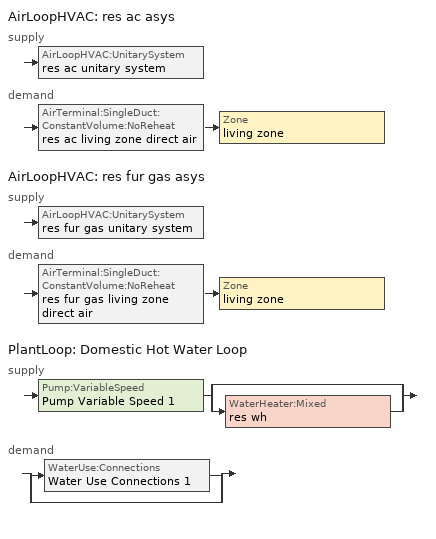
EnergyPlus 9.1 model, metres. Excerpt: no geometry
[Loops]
AirLoopHVAC 'res ac asys'
 supply: AirLoopHVAC:UnitarySystem 'res ac unitary system'
 demand: AirTerminal:SingleDuct:ConstantVolume:NoReheat 'res ac living zone direct air' > Zone 'living zone'
AirLoopHVAC 'res fur gas asys'
 supply: AirLoopHVAC:UnitarySystem 'res fur gas unitary system'
 demand: AirTerminal:SingleDuct:ConstantVolume:NoReheat 'res fur gas living zone direct air' > Zone 'living zone'
PlantLoop 'Domestic Hot Water Loop'
 supply: Pump:VariableSpeed 'Pump Variable Speed 1' > split
  | bypass
  | WaterHeater:Mixed 'res wh'
 demand: split
  | WaterUse:Connections 'Water Use Connections 1'
  | bypass
[ZoneControl:Thermostat]
living zone Thermostat: Zone or ZoneList=living zone; Control Type Schedule=living zone Thermostat Schedule; Control Object Type 1=ThermostatSetpoint:DualSetpoint; Control Name 1=living zone temperature setpoint
[ThermostatSetpoint:DualSetpoint]
living zone temperature setpoint: Heating Setpoint Temperature Schedule=res heating setpoint; Cooling Setpoint Temperature Schedule=res cooling setpoint
[AirTerminal:SingleDuct:ConstantVolume:NoReheat] Availability Schedule=Always On Discrete; Maximum Air Flow Rate {m3/s}=0.123473
res fur gas living zone direct air; res ac living zone direct air
[Zone equipment]
living zone: res fur gas living zone direct air, res ac living zone direct air
[AirLoopHVAC] Design Supply Air Flow Rate {m3/s}=0.123473
res ac asys; res fur gas asys
[Sizing:System] Type of Load to Size On=Sensible; Design Outdoor Air Flow Rate {m3/s}=Autosize; Central Heating Maximum System Air Flow Ratio=0.3; Preheat Design Temperature {C}=7; Preheat Design Humidity Ratio {kgWater/kgDryAir}=0.008; Precool Design Temperature {C}=12.8; Precool Design Humidity Ratio {kgWater/kgDryAir}=0.008; Central Cooling Design Supply Air Temperature {C}=12.8; Central Heating Design Supply Air Temperature {C}=16.7; Type of Zone Sum to Use=NonCoincident; 100% Outdoor Air in Cooling=Yes; 100% Outdoor Air in Heating=Yes; Central Cooling Design Supply Air Humidity Ratio {kgWater/kgDryAir}=0.0085; Central Heating Design Supply Air Humidity Ratio {kgWater/kgDryAir}=0.008; Cooling Supply Air Flow Rate Method=DesignDay; Cooling Supply Air Flow Rate {m3/s}=0; Cooling Supply Air Flow Rate Per Floor Area {m3/s-m2}=0.00996765; Cooling Fraction of Autosized Cooling Supply Air Flow Rate=1; Cooling Supply Air Flow Rate Per Unit Cooling Capacity {m3/s-W}=3.94755e-05; Heating Supply Air Flow Rate Method=DesignDay; Heating Supply Air Flow Rate {m3/s}=0; Heating Supply Air Flow Rate Per Floor Area {m3/s-m2}=0.00996765; Heating Fraction of Autosized Heating Supply Air Flow Rate=1; Heating Fraction of Autosized Cooling Supply Air Flow Rate=1; Heating Supply Air Flow Rate Per Unit Heating Capacity {m3/s-W}=3.15882e-05; System Outdoor Air Method=ZoneSum; Zone Maximum Outdoor Air Fraction=1; Cooling Design Capacity Method=CoolingDesignCapacity; Cooling Design Capacity {W}=Autosize; Cooling Design Capacity Per Floor Area {W/m2}=234.7; Fraction of Autosized Cooling Design Capacity=1; Heating Design Capacity Method=HeatingDesignCapacity; Heating Design Capacity {W}=Autosize; Heating Design Capacity Per Floor Area {W/m2}=157; Fraction of Autosized Heating Design Capacity=1; Central Cooling Capacity Control Method=OnOff
res ac asys; res fur gas asys
[AirLoopHVAC:UnitarySystem] Control Type=Load; Controlling Zone or Thermostat Location=living zone; Dehumidification Control Type=None; Availability Schedule=Always On Discrete; Fan Placement=BlowThrough; Supply Air Fan Operating Mode Schedule=Always Off Discrete; DX Heating Coil Sizing Ratio=1; Use DOAS DX Cooling Coil=No; Minimum Supply Air Temperature {C}=2; Latent Load Control=SensibleOnlyLoadControl; Cooling Supply Air Flow Rate Method=SupplyAirFlowRate; Heating Supply Air Flow Rate Method=SupplyAirFlowRate; No Load Supply Air Flow Rate {m3/s}=0; Maximum Supply Air Temperature {C}=48.8889; Maximum Outdoor Dry-Bulb Temperature for Supplemental Heater Operation {C}=21; Maximum Cycling Rate {cycles/hr}=2.5; Heat Pump Time Constant {s}=60; Fraction of On-Cycle Power Use=0.01; Heat Pump Fan Delay Time {s}=60; Ancillary On-Cycle Electric Power {W}=0; Ancillary Off-Cycle Electric Power {W}=0
Name | Supply Fan | Cooling Coil | Cooling Supply Air Flow Rate {m3/s} | Heating Supply Air Flow Rate {m3/s} | Heating Coil
res ac unitary system | res ac clg supply fan | res ac cooling coil | 0.123473 | 0
res fur gas unitary system | res fur gas htg supply fan |  | 0 | 0.0960933 | res fur gas heating coil
[Fan:OnOff] Availability Schedule=Always On Discrete; Fan Total Efficiency=0.75; Pressure Rise {Pa}=794.58; Maximum Flow Rate {m3/s}=0.123478; Motor Efficiency=1; Motor In Airstream Fraction=1
Name | Fan Power Ratio Function of Speed Ratio Curve | Fan Efficiency Ratio Function of Speed Ratio Curve
res ac clg supply fan | Fan On Off Power Curve 1 | Fan On Off Efficiency Curve 1
res fur gas htg supply fan | Fan On Off Power Curve | Fan On Off Efficiency Curve
[Coil:Cooling:DX:SingleSpeed]
res ac cooling coil: Availability Schedule=Always On Discrete; Gross Rated Total Cooling Capacity {W}=1843.88; Gross Rated Sensible Heat Ratio=0.740403; Gross Rated Cooling COP {W/W}=3.95054; Rated Air Flow Rate {m3/s}=0.0955369; Rated Evaporator Fan Power Per Volume Flow Rate {W/(m3/s)}=773.391; Total Cooling Capacity Function of Temperature Curve=Cool-Cap-fT1; Total Cooling Capacity Function of Flow Fraction Curve=Cool-Cap-fFF1; Energy Input Ratio Function of Temperature Curve=Cool-EIR-fT1; Energy Input Ratio Function of Flow Fraction Curve=Cool-EIR-fFF1; Part Load Fraction Correlation Curve=Cool-PLF-fPLR1; Nominal Time for Condensate Removal to Begin {s}=1000; Ratio of Initial Moisture Evaporation Rate and Steady State Latent Capacity=1.5; Maximum Cycling Rate {cycles/hr}=3; Latent Capacity Time Constant {s}=45; Condenser Type=AirCooled; Evaporative Condenser Effectiveness=0; Evaporative Condenser Air Flow Rate {m3/s}=Autosize; Evaporative Condenser Pump Rated Power Consumption {W}=Autosize; Crankcase Heater Capacity {W}=0; Maximum Outdoor Dry-Bulb Temperature for Crankcase Heater Operation {C}=12.7778; Basin Heater Capacity {W/K}=0; Basin Heater Setpoint Temperature {C}=10
[Coil:Heating:Fuel]
res fur gas heating coil: Availability Schedule=Always On Discrete; Fuel Type=NaturalGas; Burner Efficiency=0.78; Nominal Capacity {W}=2702.59; Parasitic Electric Load {W}=76; Parasitic Fuel Load {W}=0
[PlantLoop]
Domestic Hot Water Loop: Fluid Type=Water; Plant Equipment Operation Scheme=Domestic Hot Water Loop Operation Schemes; Maximum Loop Temperature {C}=100; Minimum Loop Temperature {C}=0; Maximum Loop Flow Rate {m3/s}=0.01; Minimum Loop Flow Rate {m3/s}=0; Plant Loop Volume {m3}=0.003; Load Distribution Scheme=Optimal; Plant Loop Demand Calculation Scheme=SingleSetpoint
[Sizing:Plant]
Domestic Hot Water Loop: Loop Type=Heating; Design Loop Exit Temperature {C}=52.6667; Loop Design Temperature Difference {deltaC}=5.55556; Sizing Option=NonCoincident; Zone Timesteps in Averaging Window=1; Coincident Sizing Factor Mode=None
[Pump:VariableSpeed]
Pump Variable Speed 1: Design Maximum Flow Rate {m3/s}=0.01; Design Pump Head {Pa}=1; Design Power Consumption {W}=0; Motor Efficiency=1; Fraction of Motor Inefficiencies to Fluid Stream=0; Coefficient 1 of the Part Load Performance Curve=0; Coefficient 2 of the Part Load Performance Curve=1; Coefficient 3 of the Part Load Performance Curve=0; Coefficient 4 of the Part Load Performance Curve=0; Design Minimum Flow Rate {m3/s}=0; Pump Control Type=Intermittent; Skin Loss Radiative Fraction=0.5; Design Power Sizing Method=PowerPerFlowPerPressure; Design Electric Power per Unit Flow Rate {W/(m3/s)}=348701.1; Design Shaft Power per Unit Flow Rate per Unit Head=1.28205; Design Minimum Flow Rate Fraction=0
[WaterHeater:Mixed]
res wh: Tank Volume {m3}=0.143846; Setpoint Temperature Schedule=WH Setpoint Temp; Deadband Temperature Difference {deltaC}=2; Maximum Temperature Limit {C}=99; Heater Control Type=Cycle; Heater Maximum Capacity {W}=11722.8; Heater Minimum Capacity {W}=0; Heater Ignition Minimum Flow Rate {m3/s}=0; Heater Ignition Delay {s}=0; Heater Fuel Type=FuelOil#1; Heater Thermal Efficiency=0.773298; Off Cycle Parasitic Fuel Consumption Rate {W}=0; Off Cycle Parasitic Fuel Type=Electricity; Off Cycle Parasitic Heat Fraction to Tank=0; On Cycle Parasitic Fuel Consumption Rate {W}=0; On Cycle Parasitic Fuel Type=Electricity; On Cycle Parasitic Heat Fraction to Tank=0; Ambient Temperature Indicator=Zone; Ambient Temperature Zone=living zone; Off Cycle Loss Coefficient to Ambient Temperature {W/K}=4.15693; Off Cycle Loss Fraction to Zone=0.64; On Cycle Loss Coefficient to Ambient Temperature {W/K}=4.15693; On Cycle Loss Fraction to Zone=1; Use Side Effectiveness=1; Source Side Effectiveness=1; Use Side Design Flow Rate {m3/s}=Autosize; Source Side Design Flow Rate {m3/s}=Autosize; Indirect Water Heating Recovery Time {hr}=1.5; Source Side Flow Control Mode=IndirectHeatPrimarySetpoint
[SetpointManager:Scheduled]
Setpoint Manager Scheduled 1: Control Variable=Temperature; Schedule=dhw temp
[WaterUse:Connections]
Water Use Connections 1: Water Use Equipment Name 1=res shower; Water Use Equipment Name 2=res sink; Water Use Equipment Name 3=res bath; Water Use Equipment Name 4=res shower dist=0.0; Water Use Equipment Name 5=res sink dist=0.0; Water Use Equipment Name 6=res bath dist=0.0
[WaterUse:Equipment] Zone=living zone
Name | Peak Flow Rate {m3/s} | Flow Rate Fraction Schedule | Target Temperature Schedule
res shower | 0.000274695 | res shower schedule | res shower temperature schedule
res sink | 0.000212399 | res sink schedule | res sink temperature schedule
res bath | 0.000429619 | res bath schedule | res bath temperature schedule
res shower dist=0.0 | 0 | res shower schedule | res shower temperature schedule
res sink dist=0.0 | 0 | res sink schedule | res sink temperature schedule
res bath dist=0.0 | 0 | res bath schedule | res bath temperature schedule
[PlantEquipmentOperationSchemes]
Domestic Hot Water Loop Operation Schemes: Control Scheme Object Type 1=PlantEquipmentOperation:HeatingLoad; Control Scheme Name 1=Domestic Hot Water Loop Heating Operation Scheme; Control Scheme Schedule Name 1=Always On Discrete
[PlantEquipmentOperation:HeatingLoad]
Domestic Hot Water Loop Heating Operation Scheme: Load Range Lower Limit 1 {W}=0; Load Range Upper Limit 1 {W}=1000000000; Range Equipment List Name 1=Domestic Hot Water Loop Heating Equipment List
[PlantEquipmentList]
Domestic Hot Water Loop Heating Equipment List: WaterHeater:Mixed, res wh
[EnergyManagementSystem:Sensor]
Name | Output:Variable or Output:Meter Index Key | Output:Variable or Output:Meter
res_af_1_tin_s | living zone | Zone Mean Air Temperature
res_af_1_tt_s | living zone | Zone Outdoor Air Drybulb Temperature
res_ds_res_ac_asys_fan_rtf_s | res ac clg supply fan | Fan Runtime Fraction
res_ds_res_ac_asys_win_s; res_ds_res_fur_gas_asys_win_s | living zone | Zone Mean Air Humidity Ratio
res_ds_res_fur_gas_asys_fan_rtf_s | res fur gas htg supply fan | Fan Runtime Fraction
res_shower_tout | res wh | Water Heater Use Side Outlet Temperature
res_shower_vol | res shower | Water Use Equipment Hot Water Volume
[EnergyManagementSystem:Program]
res_ds_res_ac_asys_program: Set res_ds_res_ac_asys_AhMfr = res_ds_res_ac_asys_ah_mfr_s; Set res_ds_res_ac_asys_FanRtf = res_ds_res_ac_asys_fan_rtf_s; Set res_ds_res_ac_asys_AhVfr = res_ds_res_ac_asys_ah_vfr_s; Set res_ds_res_ac_asys_AhTt = res_ds_res_ac_asys_ah_tt_s; Set res_ds_res_ac_asys_AhWt = res_ds_res_ac_asys_ah_wt_s; Set res_ds_res_ac_asys_RaT = res_ds_res_ac_asys_ra_t_s; Set res_ds_res_ac_asys_RaW = res_ds_res_ac_asys_ra_w_s; Set res_ds_res_ac_asys_AhT = res_ds_res_ac_asys_ah_t_s; Set res_ds_res_ac_asys_AhW = res_ds_res_ac_asys_ah_w_s; Run res_ds_res_ac_asys_lk_subrout; Set res_ds_res_ac_asys_SupSLkToLvEq_act = res_ds_res_ac_asys_SupSLkToLv; Set res_ds_res_ac_asys_SupLatLkToLvEq_act = res_ds_res_ac_asys_SupLatLkToLv; Set res_ds_res_ac_asys_SupDCnToLvEq_act = res_ds_res_ac_asys_SupDCnToLv; Set res_ds_res_ac_asys_SupDCnToAhEq_act = res_ds_res_ac_asys_SupDCnToAh; Set res_ds_res_ac_asys_SupSLkToAhEq_act = res_ds_res_ac_asys_SupSLkToAh; Set res_ds_res_ac_asys_SupLatLkToAhEq_act = res_ds_res_ac_asys_SupLatLkToAh; Set res_ds_res_ac_asys_RetSLkEq_act = res_ds_res_ac_asys_RetSLk; Set res_ds_res_ac_asys_RetLatLkEq_act = res_ds_res_ac_asys_RetLatLk; Set res_ds_res_ac_asys_RetDCnToPlEq_act = res_ds_res_ac_asys_RetDCnToPl; Set res_ds_res_ac_asys_RetDCnToAhEquip_act = res_ds_res_ac_asys_RetDCnToAh; Set res_ds_res_ac_asys_AhToLivMix_act = res_ds_res_ac_asys_AhToLiv; Set res_ds_res_ac_asys_LivToAhMix_act = res_ds_res_ac_asys_LivToAh
res_ds_res_fur_gas_asys_program: Set res_ds_res_fur_gas_asys_AhMfr = res_ds_res_fur_gas_asys_ah_mfr_s; Set res_ds_res_fur_gas_asys_FanRtf = res_ds_res_fur_gas_asys_fan_rtf_s; Set res_ds_res_fur_gas_asys_AhVfr = res_ds_res_fur_gas_asys_ah_vfr_s; Set res_ds_res_fur_gas_asys_AhTt = res_ds_res_fur_gas_asys_ah_tt_s; Set res_ds_res_fur_gas_asys_AhWt = res_ds_res_fur_gas_asys_ah_wt_s; Set res_ds_res_fur_gas_asys_RaT = res_ds_res_fur_gas_asys_ra_t_s; Set res_ds_res_fur_gas_asys_RaW = res_ds_res_fur_gas_asys_ra_w_s; Set res_ds_res_fur_gas_asys_AhT = res_ds_res_fur_gas_asys_ah_t_s; Set res_ds_res_fur_gas_asys_AhW = res_ds_res_fur_gas_asys_ah_w_s; Run res_ds_res_fur_gas_asys_lk_subrout; Set res_ds_res_fur_gas_asys_SupSLkToLvEq_act = res_ds_res_fur_gas_asys_SupSLkToLv; Set res_ds_res_fur_gas_asys_SupLatLkToLvEq_act = res_ds_res_fur_gas_asys_SupLatLkToLv; Set res_ds_res_fur_gas_asys_SupDCnToLvEq_act = res_ds_res_fur_gas_asys_SupDCnToLv; Set res_ds_res_fur_gas_asys_SupDCnToAhEq_act = res_ds_res_fur_gas_asys_SupDCnToAh; Set res_ds_res_fur_gas_asys_SupSLkToAhEq_act = res_ds_res_fur_gas_asys_SupSLkToAh; Set res_ds_res_fur_gas_asys_SupLatLkToAhEq_act = res_ds_res_fur_gas_asys_SupLatLkToAh; Set res_ds_res_fur_gas_asys_RetSLkEq_act = res_ds_res_fur_gas_asys_RetSLk; Set res_ds_res_fur_gas_asys_RetLatLkEq_act = res_ds_res_fur_gas_asys_RetLatLk; Set res_ds_res_fur_gas_asys_RetDCnToPlEq_act = res_ds_res_fur_gas_asys_RetDCnToPl; Set res_ds_res_fur_gas_asys_RetDCnToAhEquip_act = res_ds_res_fur_gas_asys_RetDCnToAh; Set res_ds_res_fur_gas_asys_AhToLivMix_act = res_ds_res_fur_gas_asys_AhToLiv; Set res_ds_res_fur_gas_asys_LivToAhMix_act = res_ds_res_fur_gas_asys_LivToAh
res_infil_1_program: Set p_m = 0.14; Set p_s = 0.22; Set s_m = 270; Set s_s = 370; Set z_m = 9.99744; Set z_s = 4.8768; Set f_t = (((s_m/z_m)^p_m)*((z_s/s_s)^p_s)); Set Tdiff = res_af_1_tin_s-res_af_1_tt_s; Set dT = @Abs Tdiff; Set c = 0.0035; Set Cs = 0.0749; Set Cw = 0.1406; Set n = 0.67; Set sft = (f_t*0.5); Set temp1 = ((c*Cw)*((sft*res_af_vw_s)^(2*n)))^2; Set Qn = (((c*Cs*(dT^n))^2)+temp1)^0.5; Set Tdiff = res_af_1_tin_s-res_af_1_tt_s; Set dT = @Abs Tdiff; Set QWHV = res_infil_1_wh_sch_s*0.0146; Set Qrange = res_infil_1_range_sch_s*0.0472; Set Qdryer = 0.0; Set Qbath = res_infil_1_bath_sch_s*0.0472; Set QhpwhOut = 0; Set QhpwhIn = 0; Set QductsOut = 0; Set QductsIn = 0; Set QductsOut = QductsOut+res_ds_res_ac_asys_lk_ret_fan_equiv; Set QductsIn = QductsIn+res_ds_res_ac_asys_lk_sup_fan_equiv; Set QductsOut = QductsOut+res_ds_res_fur_gas_asys_lk_ret_fan_equiv; Set QductsIn = QductsIn+res_ds_res_fur_gas_asys_lk_sup_fan_equiv; Set Qout = QWHV+Qrange+Qbath+Qdryer+QhpwhOut+QductsOut; Set Qin = QhpwhIn+QductsIn; Set Qu = (@Abs (Qout-Qin)); Set Qb = (@Min Qout Qin); Set faneff_wh = 0.9438948864000002; Set res_infil_1_house_fan_act = (QWHV*300)/faneff_wh*1; Set faneff_sp = 0.4719474432000001; Set res_infil_1_range_fan_act = (Qrange*300)/faneff_sp; Set res_infil_1_bath_fan_act = (Qbath*300)/faneff_sp; Set Q_acctd_for_elsewhere = QhpwhOut+QhpwhIn+QductsOut+QductsIn; Set res_infil_1_flow_act = (((Qu^2)+(Qn^2))^0.5)-Q_acctd_for_elsewhere; Set res_infil_1_flow_act = (@Max res_infil_1_flow_act 0)
res_nv_1_program: Set Tdiff = res_af_1_tin_s-res_af_1_tt_s; Set dT = (@Abs Tdiff); Set pt = (@RhFnTdbWPb res_af_1_tt_s res_nv_wt_s res_nv_pb_s); Set NVA = 3018.4293253412557; Set Cs = 0.00017926040778923255; Set Cw = 8.70903777141566e-05; Set MNV = 0.12585265152000003; Set MHR = 0.0115; Set MRH = 0.7; Set temp1 = (res_nv_1_nva_s*NVA); Set SGNV = temp1*((((Cs*dT)+(Cw*(res_af_vw_s^2)))^0.5)/1000); If (res_nv_wt_s<MHR) && (pt<MRH) && (res_af_1_tin_s>res_nv_1_sp_s); Set temp2 = (res_af_1_tin_s-res_nv_1_sp_s); Set NVadj1 = temp2/(res_af_1_tin_s-res_af_1_tt_s); Set NVadj2 = (@Min NVadj1 1); Set NVadj3 = (@Max NVadj2 0); Set NVadj = SGNV*NVadj3; Set res_nv_1_flow_act = (@Min NVadj MNV); Else; Set res_nv_1_flow_act = 0; EndIf
res_shower_sag: If res_shower_vol > 0; Set ShowerTime=SystemTimeStep; Else; Set ShowerTime=0; EndIf; If (res_shower_vol > 0) && (res_shower_mixsp > res_shower_tout); Set ShowerSag=SystemTimeStep; Set ShowerE=res_shower_vol*4141170*(res_shower_mixsp-res_shower_tout); Else; Set ShowerSag=0; Set ShowerE=0; EndIf
[EnergyManagementSystem:Subroutine]
res_ds_res_ac_asys_lk_subrout: Set f_sup = 0.13696303696303697; Set f_ret = 0.10009990009990012; Set f_OA = 0.036863136863136844; Set oafrate = f_OA * res_ds_res_ac_asys_AhVfr; Set suplkfrate = f_sup * res_ds_res_ac_asys_AhVfr; Set retlkfrate = f_ret * res_ds_res_ac_asys_AhVfr; Set res_ds_res_ac_asys_AhToLiv = (@Abs (suplkfrate-retlkfrate-oafrate)); Set res_ds_res_ac_asys_LivToAh = 0; Set res_ds_res_ac_asys_lk_sup_fan_equiv = 0; Set res_ds_res_ac_asys_lk_ret_fan_equiv = oafrate; If res_ds_res_ac_asys_AhMfr>0; Set h_SA=(@HFnTdbW res_ds_res_ac_asys_AhTt res_ds_res_ac_asys_AhWt); Set h_AHZ=(@HFnTdbW res_ds_res_ac_asys_AhT res_ds_res_ac_asys_AhW); Set h_RA=(@HFnTdbW res_ds_res_ac_asys_RaT res_ds_res_ac_asys_RaW); Set h_fg=(@HfgAirFnWTdb res_ds_res_ac_asys_AhWt res_ds_res_ac_asys_AhTt); Set SALkQtot=f_sup*res_ds_res_ac_asys_AhMfr*(h_RA-h_SA); Set temp1=h_fg*(res_ds_res_ac_asys_RaW-res_ds_res_ac_asys_AhWt); Set res_ds_res_ac_asys_SupLatLkToLv = f_sup*res_ds_res_ac_asys_AhMfr*temp1; Set res_ds_res_ac_asys_SupSLkToLv = SALkQtot-res_ds_res_ac_asys_SupLatLkToLv; Set eTm=(res_ds_res_ac_asys_FanRtf/(res_ds_res_ac_asys_AhMfr*1006.0))*4.034; Set eTm=0-eTm; Set temp4=res_ds_res_ac_asys_AhT; Set tsup=temp4+((res_ds_res_ac_asys_AhTt-res_ds_res_ac_asys_AhT)*(@Exp eTm)); Set temp5=tsup-res_ds_res_ac_asys_AhTt; Set res_ds_res_ac_asys_SupDCnToLv = res_ds_res_ac_asys_AhMfr*1006.0*temp5; Set res_ds_res_ac_asys_SupDCnToAh = 0-res_ds_res_ac_asys_SupDCnToLv; Set eTm=(res_ds_res_ac_asys_FanRtf/(res_ds_res_ac_asys_AhMfr*1006.0))*3.724; Set eTm=0-eTm; Set temp6=res_ds_res_ac_asys_AhT; Set tret=temp6+((res_ds_res_ac_asys_RaT-res_ds_res_ac_asys_AhT)*(@Exp eTm)); Set temp7=tret-res_ds_res_ac_asys_RaT; Set res_ds_res_ac_asys_RetDCnToPl=res_ds_res_ac_asys_AhMfr*1006.0*temp7; Set res_ds_res_ac_asys_RetDCnToAh=0-res_ds_res_ac_asys_RetDCnToPl; Set res_ds_res_ac_asys_RetLatLk=0; Set temp2=(res_ds_res_ac_asys_AhT-res_ds_res_ac_asys_RaT); Set res_ds_res_ac_asys_RetSLk=f_ret*res_ds_res_ac_asys_AhMfr*1006.0*temp2; Set QtLkToAHZn=f_sup*res_ds_res_ac_asys_AhMfr*(h_SA-h_AHZ); Set temp3=(res_ds_res_ac_asys_AhWt-res_ds_res_ac_asys_AhW); Set res_ds_res_ac_asys_SupLatLkToAh=f_sup*res_ds_res_ac_asys_AhMfr*h_fg; Set res_ds_res_ac_asys_SupLatLkToAh=res_ds_res_ac_asys_SupLatLkToAh*temp3; Set res_ds_res_ac_asys_SupSLkToAh=QtLkToAHZn-res_ds_res_ac_asys_SupLatLkToAh; Else; Set res_ds_res_ac_asys_SupLatLkToLv=0; Set res_ds_res_ac_asys_SupSLkToLv=0; Set res_ds_res_ac_asys_SupDCnToLv=0; Set res_ds_res_ac_asys_SupDCnToAh=0; Set res_ds_res_ac_asys_RetDCnToPl=0; Set res_ds_res_ac_asys_RetDCnToAh=0; Set res_ds_res_ac_asys_RetLatLk=0; Set res_ds_res_ac_asys_RetSLk=0; Set res_ds_res_ac_asys_SupLatLkToAh=0; Set res_ds_res_ac_asys_SupSLkToAh=0; EndIf
res_ds_res_fur_gas_asys_lk_subrout: Set f_sup = 0.13696303696303697; Set f_ret = 0.10009990009990012; Set f_OA = 0.036863136863136844; Set oafrate = f_OA * res_ds_res_fur_gas_asys_AhVfr; Set suplkfrate = f_sup * res_ds_res_fur_gas_asys_AhVfr; Set retlkfrate = f_ret * res_ds_res_fur_gas_asys_AhVfr; Set res_ds_res_fur_gas_asys_AhToLiv = (@Abs (suplkfrate-retlkfrate-oafrate)); Set res_ds_res_fur_gas_asys_LivToAh = 0; Set res_ds_res_fur_gas_asys_lk_sup_fan_equiv = 0; Set res_ds_res_fur_gas_asys_lk_ret_fan_equiv = oafrate; If res_ds_res_fur_gas_asys_AhMfr>0; Set h_SA=(@HFnTdbW res_ds_res_fur_gas_asys_AhTt res_ds_res_fur_gas_asys_AhWt); Set h_AHZ=(@HFnTdbW res_ds_res_fur_gas_asys_AhT res_ds_res_fur_gas_asys_AhW); Set h_RA=(@HFnTdbW res_ds_res_fur_gas_asys_RaT res_ds_res_fur_gas_asys_RaW); Set h_fg=(@HfgAirFnWTdb res_ds_res_fur_gas_asys_AhWt res_ds_res_fur_gas_asys_AhTt); Set SALkQtot=f_sup*res_ds_res_fur_gas_asys_AhMfr*(h_RA-h_SA); Set temp1=h_fg*(res_ds_res_fur_gas_asys_RaW-res_ds_res_fur_gas_asys_AhWt); Set res_ds_res_fur_gas_asys_SupLatLkToLv = f_sup*res_ds_res_fur_gas_asys_AhMfr*temp1; Set res_ds_res_fur_gas_asys_SupSLkToLv = SALkQtot-res_ds_res_fur_gas_asys_SupLatLkToLv; Set eTm=(res_ds_res_fur_gas_asys_FanRtf/(res_ds_res_fur_gas_asys_AhMfr*1006.0))*4.034; Set eTm=0-eTm; Set temp4=res_ds_res_fur_gas_asys_AhT; Set tsup=temp4+((res_ds_res_fur_gas_asys_AhTt-res_ds_res_fur_gas_asys_AhT)*(@Exp eTm)); Set temp5=tsup-res_ds_res_fur_gas_asys_AhTt; Set res_ds_res_fur_gas_asys_SupDCnToLv = res_ds_res_fur_gas_asys_AhMfr*1006.0*temp5; Set res_ds_res_fur_gas_asys_SupDCnToAh = 0-res_ds_res_fur_gas_asys_SupDCnToLv; Set eTm=(res_ds_res_fur_gas_asys_FanRtf/(res_ds_res_fur_gas_asys_AhMfr*1006.0))*3.724; Set eTm=0-eTm; Set temp6=res_ds_res_fur_gas_asys_AhT; Set tret=temp6+((res_ds_res_fur_gas_asys_RaT-res_ds_res_fur_gas_asys_AhT)*(@Exp eTm)); Set temp7=tret-res_ds_res_fur_gas_asys_RaT; Set res_ds_res_fur_gas_asys_RetDCnToPl=res_ds_res_fur_gas_asys_AhMfr*1006.0*temp7; Set res_ds_res_fur_gas_asys_RetDCnToAh=0-res_ds_res_fur_gas_asys_RetDCnToPl; Set res_ds_res_fur_gas_asys_RetLatLk=0; Set temp2=(res_ds_res_fur_gas_asys_AhT-res_ds_res_fur_gas_asys_RaT); Set res_ds_res_fur_gas_asys_RetSLk=f_ret*res_ds_res_fur_gas_asys_AhMfr*1006.0*temp2; Set QtLkToAHZn=f_sup*res_ds_res_fur_gas_asys_AhMfr*(h_SA-h_AHZ); Set temp3=(res_ds_res_fur_gas_asys_AhWt-res_ds_res_fur_gas_asys_AhW); Set res_ds_res_fur_gas_asys_SupLatLkToAh=f_sup*res_ds_res_fur_gas_asys_AhMfr*h_fg; Set res_ds_res_fur_gas_asys_SupLatLkToAh=res_ds_res_fur_gas_asys_SupLatLkToAh*temp3; Set res_ds_res_fur_gas_asys_SupSLkToAh=QtLkToAHZn-res_ds_res_fur_gas_asys_SupLatLkToAh; Else; Set res_ds_res_fur_gas_asys_SupLatLkToLv=0; Set res_ds_res_fur_gas_asys_SupSLkToLv=0; Set res_ds_res_fur_gas_asys_SupDCnToLv=0; Set res_ds_res_fur_gas_asys_SupDCnToAh=0; Set res_ds_res_fur_gas_asys_RetDCnToPl=0; Set res_ds_res_fur_gas_asys_RetDCnToAh=0; Set res_ds_res_fur_gas_asys_RetLatLk=0; Set res_ds_res_fur_gas_asys_RetSLk=0; Set res_ds_res_fur_gas_asys_SupLatLkToAh=0; Set res_ds_res_fur_gas_asys_SupSLkToAh=0; EndIf
[EnergyManagementSystem:ProgramCallingManager]
res af_1 program calling manager: BeginTimestepBeforePredictor; res_infil_1_program; res_nv_1_program
res ds res ac asys program calling manager: EndOfSystemTimestepAfterHVACReporting; res_ds_res_ac_asys_program
res ds res fur gas asys program calling manager: EndOfSystemTimestepAfterHVACReporting; res_ds_res_fur_gas_asys_program
res shower sag: EndOfSystemTimestepAfterHVACReporting; res_shower_sag
[EnergyManagementSystem:OutputVariable] Type of Data in Variable=Summed; Update Frequency=SystemTimestep; EMS Program or Subroutine=res_shower_sag
Name | EMS Variable | Units
Shower Draw Time|unit 1 | ShowerTime | hr
Unmet Shower Energy|unit 1 | ShowerE | J
Unmet Shower Time|unit 1 | ShowerSag | hr
[Schedule:Constant]
Name | Hourly Value
Always Off Discrete | 0
Always On Discrete | 1
dhw temp; WH Setpoint Temp | 52.6667
res bath temperature schedule; res shower temperature schedule; res sink temperature schedule | 43.3333
[Schedule:Compact]
living zone Thermostat Schedule: Through: 12/31, For: AllDays, Until: 24:00, 4
[Schedule:Day:Interval]
res heating setpoint allday1; res heating setpoint allday2; res heating setpoint allday3; res heating setpoint allday4; res heating setpoint allday5; res heating setpoint allday6; res heating setpoint allday7; res heating setpoint allday8; res heating setpoint allday9; res heating setpoint allday10; res heating setpoint allday11; res heating setpoint allday12: No, 24:00, 21.6667
Schedule Day 12; Schedule Day 13; res bath schedule allday1; res bath schedule allday2; res bath schedule allday3; res bath schedule allday4; res bath schedule allday6; res bath schedule allday7; res shower schedule allday5; Schedule Day 6; Schedule Day 7; Schedule Day 8: No, 24:00, 0
res heating setpoint summer design; res cooling setpoint summer design: No, 24:00, 23.8889
res heating setpoint winter design; res cooling setpoint winter design: No, 24:00, 21.1111
res cooling setpoint allday1; res cooling setpoint allday2; res cooling setpoint allday3; res cooling setpoint allday4; res cooling setpoint allday5; res cooling setpoint allday6; res cooling setpoint allday7; res cooling setpoint allday8; res cooling setpoint allday9; res cooling setpoint allday10; res cooling setpoint allday11; res cooling setpoint allday12: No, 24:00, 24.4444
res bath schedule allday5: No, 10:30, 0, 10:50, 0.361288, 24:00, 0
res shower schedule allday1: No, 17:50, 0, 18:00, 0.0792065, 18:10, 0.316826, 24:00, 0
res shower schedule allday2: No, 23:00, 0, 23:10, 0.248714, 24:00, 0
res shower schedule allday3: No, 09:40, 0, 10:00, 0.319912, 10:10, 0, 10:20, 0.464365, 24:00, 0
res shower schedule allday4: No, 08:10, 0, 08:20, 0.172128, 08:30, 0.258193, 24:00, 0
res shower schedule allday6: No, 05:10, 0, 05:20, 0.35256, 05:30, 0.493583, 21:20, 0, 21:30, 0.220132, 21:40, 0.366887, 24:00, 0
res shower schedule allday7: No, 03:50, 0, 04:00, 0.157899, 04:30, 0, 04:40, 0.489101, 04:50, 0.0978202, 09:40, 0, 09:50, 0.154225, 24:00, 0
res sink schedule allday1: No, 06:40, 0, 06:50, 0.0086028, 07:30, 0, 07:40, 0.0212629, 11:50, 0, 12:00, 0.01205, 12:10, 0.0746492, 12:40, 0, 12:50, 0.0014948, 14:00, 0, 14:10, 0.0018914, 14:30, 0, 14:40, 0.0430445, 15:30, 0, 15:40, 0.0015863, 15:50, 0.0124771, 16:00, 0.0140024, 18:10, 0, 18:20, 0.0001525, 18:40, 0, 18:50, 0.108054, 19:00, 0.0105552, 19:10, 0.0058572, 19:30, 0, 19:40, 0.002593, 21:00, 0, 21:10, 0.0084808, 21:20, 0.0346858, 22:10, 0, 22:20, 0.0104026, 22:50, 0, 23:00, 0.0011897, 24:00, 0
res sink schedule allday2: No, 07:30, 0, 07:40, 0.0137584, 07:50, 0, 08:00, 0.0368517, 09:50, 0, 10:00, 0.111562, 10:10, 0.0028066, 10:20, 0, 10:30, 0.0716901, 12:30, 0, 12:40, 0.028432, 15:20, 0, 15:30, 0.0456376, 17:20, 0, 17:30, 0.0330994, 19:10, 0, 19:20, 0.0031117, 19:30, 0.0042709, 24:00, 0
res sink schedule allday3: No, 00:30, 0, 00:40, 0.0021049, 03:30, 0, 03:40, 0.0138499, 03:50, 0.0053386, 11:10, 0, 11:20, 0.0322758, 11:30, 0.0024405, 13:20, 0, 13:30, 0.0039048, 14:20, 0, 14:30, 0.0010677, 16:30, 0, 16:40, 0.0026236, 17:00, 0, 17:10, 0.0176327, 18:30, 0, 18:40, 0.0690055, 22:20, 0, 22:30, 0.0258389, 22:40, 0.0006406, 23:10, 0, 23:20, 0.0341672, 24:00, 0
res sink schedule allday4: No, 01:50, 0, 02:00, 0.03554, 04:50, 0, 05:00, 0.0367907, 07:00, 0, 07:10, 0.0053996, 07:20, 0.0198597, 07:30, 0.0270592, 08:20, 0, 08:30, 0.0179683, 08:40, 0.0655889, 08:50, 0.0573215, 09:00, 0, 09:10, 0.138987, 10:30, 0, 10:40, 0.0021354, 11:10, 0, 11:20, 0.144966, 11:30, 0.143319, 11:40, 0.0082062, 11:50, 0.0019829, 12:00, 0.0206833, 14:10, 0, 14:20, 0.0084808, 14:30, 0.00241, 14:40, 0, 14:50, 0.0370653, 15:50, 0, 16:00, 0.0349298, 17:10, 0, 17:20, 0.0017389, 17:50, 0, 18:00, 0.035662, 18:10, 0.0040268, 19:00, 0, 19:10, 0.151373, 22:20, 0, 22:30, 0.0772118, 24:00, 0
res sink schedule allday5: No, 00:10, 0.0152837, 06:10, 0, 06:20, 0.202196, 06:30, 0.354088, 07:40, 0, 07:50, 0.0074436, 12:00, 0, 12:10, 0.0003356, 12:20, 0.0276693, 12:40, 0, 12:50, 0.0931361, 13:10, 0, 13:20, 0.0402379, 14:10, 0, 14:20, 0.0084198, 17:00, 0, 17:10, 0.050488, 17:30, 0, 17:40, 0.0607687, 18:00, 0, 18:10, 0.0286455, 19:30, 0, 19:40, 0.0096095, 20:00, 0, 20:10, 0.0325808, 22:40, 0, 22:50, 0.033435, 24:00, 0
res sink schedule allday6: No, 01:40, 0, 01:50, 0.156315, 06:10, 0, 06:20, 0.0126602, 08:00, 0, 08:10, 0.0030506, 08:20, 0.0008847, 08:40, 0, 08:50, 0.0012508, 09:50, 0, 10:00, 0.132947, 12:00, 0, 12:10, 0.0358756, 13:40, 0, 13:50, 0.0626601, 14:00, 0.0663819, 15:00, 0, 15:10, 0.0149481, 15:50, 0, 16:00, 0.0352655, 16:50, 0, 17:00, 0.0036608, 17:20, 0, 17:30, 0.033496, 17:40, 0, 17:50, 0.0455765, 18:00, 0.0424649, 18:10, 0.0245882, 18:20, 0.0461866, 18:30, 0.190055, 18:40, 0.0491153, 19:10, 0, 19:20, 0.0698597, 19:30, 0, 19:40, 0.0044844, 19:50, 0.0025016, 22:00, 0, 22:10, 0.0629652, 23:00, 0, 23:10, 0.0049115, 24:00, 0
res sink schedule allday7: No, 05:20, 0, 05:30, 0.0002135, 05:40, 0.0007931, 06:00, 0, 06:10, 0.0058267, 06:40, 0, 06:50, 0.266565, 07:00, 0.0653753, 07:10, 0, 07:20, 0.0323673, 09:00, 0, 09:10, 0.0221477, 09:50, 0, 10:00, 0.0261134, 11:40, 0, 11:50, 0.00964, 12:20, 0, 12:30, 0.0394753, 16:00, 0, 16:10, 0.158145, 16:20, 0.0459426, 16:30, 0.0755339, 16:40, 0.0537828, 17:10, 0, 17:20, 0.140635, 17:30, 0.0449664, 17:40, 0.0014338, 18:40, 0, 18:50, 0.0034777, 19:00, 0.0079621, 21:00, 0, 21:10, 0.059701, 21:20, 0.0100061, 22:40, 0, 22:50, 0.0027456, 23:30, 0, 23:40, 9.15e-05, 23:50, 0.047895, 24:00, 0
[Schedule:Week:Daily]
res heating setpoint Week Rule - Jan1-Jan6: Schedule Day 12, res heating setpoint allday1, res heating setpoint allday1, res heating setpoint allday1, res heating setpoint allday1, res heating setpoint allday1, res heating setpoint allday1, Schedule Day 12, res heating setpoint summer design, res heating setpoint winter design, Schedule Day 12, Schedule Day 12
res heating setpoint Week Rule - Jan7-Jan27: res heating setpoint allday1, res heating setpoint allday1, res heating setpoint allday1, res heating setpoint allday1, res heating setpoint allday1, res heating setpoint allday1, res heating setpoint allday1, Schedule Day 12, res heating setpoint summer design, res heating setpoint winter design, Schedule Day 12, Schedule Day 12
res heating setpoint Week Rule - Jan28-Feb3: res heating setpoint allday1, res heating setpoint allday1, res heating setpoint allday1, res heating setpoint allday1, res heating setpoint allday2, res heating setpoint allday2, res heating setpoint allday2, Schedule Day 12, res heating setpoint summer design, res heating setpoint winter design, Schedule Day 12, Schedule Day 12
res heating setpoint Week Rule - Feb4-Feb24: res heating setpoint allday2, res heating setpoint allday2, res heating setpoint allday2, res heating setpoint allday2, res heating setpoint allday2, res heating setpoint allday2, res heating setpoint allday2, Schedule Day 12, res heating setpoint summer design, res heating setpoint winter design, Schedule Day 12, Schedule Day 12
res heating setpoint Week Rule - Feb25-Mar3: res heating setpoint allday2, res heating setpoint allday2, res heating setpoint allday2, res heating setpoint allday2, res heating setpoint allday3, res heating setpoint allday3, res heating setpoint allday3, Schedule Day 12, res heating setpoint summer design, res heating setpoint winter design, Schedule Day 12, Schedule Day 12
res heating setpoint Week Rule - Mar4-Mar31: res heating setpoint allday3, res heating setpoint allday3, res heating setpoint allday3, res heating setpoint allday3, res heating setpoint allday3, res heating setpoint allday3, res heating setpoint allday3, Schedule Day 12, res heating setpoint summer design, res heating setpoint winter design, Schedule Day 12, Schedule Day 12
res heating setpoint Week Rule - Apr1-Apr28: res heating setpoint allday4, res heating setpoint allday4, res heating setpoint allday4, res heating setpoint allday4, res heating setpoint allday4, res heating setpoint allday4, res heating setpoint allday4, Schedule Day 12, res heating setpoint summer design, res heating setpoint winter design, Schedule Day 12, Schedule Day 12
res heating setpoint Week Rule - Apr29-May5: res heating setpoint allday4, res heating setpoint allday4, res heating setpoint allday5, res heating setpoint allday5, res heating setpoint allday5, res heating setpoint allday5, res heating setpoint allday5, Schedule Day 12, res heating setpoint summer design, res heating setpoint winter design, Schedule Day 12, Schedule Day 12
res heating setpoint Week Rule - May6-May26: res heating setpoint allday5, res heating setpoint allday5, res heating setpoint allday5, res heating setpoint allday5, res heating setpoint allday5, res heating setpoint allday5, res heating setpoint allday5, Schedule Day 12, res heating setpoint summer design, res heating setpoint winter design, Schedule Day 12, Schedule Day 12
res heating setpoint Week Rule - May27-Jun2: res heating setpoint allday5, res heating setpoint allday5, res heating setpoint allday5, res heating setpoint allday5, res heating setpoint allday5, res heating setpoint allday6, res heating setpoint allday6, Schedule Day 12, res heating setpoint summer design, res heating setpoint winter design, Schedule Day 12, Schedule Day 12
res heating setpoint Week Rule - Jun3-Jun30: res heating setpoint allday6, res heating setpoint allday6, res heating setpoint allday6, res heating setpoint allday6, res heating setpoint allday6, res heating setpoint allday6, res heating setpoint allday6, Schedule Day 12, res heating setpoint summer design, res heating setpoint winter design, Schedule Day 12, Schedule Day 12
res heating setpoint Week Rule - Jul1-Jul28: res heating setpoint allday7, res heating setpoint allday7, res heating setpoint allday7, res heating setpoint allday7, res heating setpoint allday7, res heating setpoint allday7, res heating setpoint allday7, Schedule Day 12, res heating setpoint summer design, res heating setpoint winter design, Schedule Day 12, Schedule Day 12
res heating setpoint Week Rule - Jul29-Aug4: res heating setpoint allday7, res heating setpoint allday7, res heating setpoint allday7, res heating setpoint allday8, res heating setpoint allday8, res heating setpoint allday8, res heating setpoint allday8, Schedule Day 12, res heating setpoint summer design, res heating setpoint winter design, Schedule Day 12, Schedule Day 12
res heating setpoint Week Rule - Aug5-Aug25: res heating setpoint allday8, res heating setpoint allday8, res heating setpoint allday8, res heating setpoint allday8, res heating setpoint allday8, res heating setpoint allday8, res heating setpoint allday8, Schedule Day 12, res heating setpoint summer design, res heating setpoint winter design, Schedule Day 12, Schedule Day 12
res heating setpoint Week Rule - Aug26-Sep1: res heating setpoint allday8, res heating setpoint allday8, res heating setpoint allday8, res heating setpoint allday8, res heating setpoint allday8, res heating setpoint allday8, res heating setpoint allday9, Schedule Day 12, res heating setpoint summer design, res heating setpoint winter design, Schedule Day 12, Schedule Day 12
res heating setpoint Week Rule - Sep2-Sep29: res heating setpoint allday9, res heating setpoint allday9, res heating setpoint allday9, res heating setpoint allday9, res heating setpoint allday9, res heating setpoint allday9, res heating setpoint allday9, Schedule Day 12, res heating setpoint summer design, res heating setpoint winter design, Schedule Day 12, Schedule Day 12
res heating setpoint Week Rule - Sep30-Oct6: res heating setpoint allday9, res heating setpoint allday10, res heating setpoint allday10, res heating setpoint allday10, res heating setpoint allday10, res heating setpoint allday10, res heating setpoint allday10, Schedule Day 12, res heating setpoint summer design, res heating setpoint winter design, Schedule Day 12, Schedule Day 12
res heating setpoint Week Rule - Oct7-Oct27: res heating setpoint allday10, res heating setpoint allday10, res heating setpoint allday10, res heating setpoint allday10, res heating setpoint allday10, res heating setpoint allday10, res heating setpoint allday10, Schedule Day 12, res heating setpoint summer design, res heating setpoint winter design, Schedule Day 12, Schedule Day 12
res heating setpoint Week Rule - Oct28-Nov3: res heating setpoint allday10, res heating setpoint allday10, res heating setpoint allday10, res heating setpoint allday10, res heating setpoint allday11, res heating setpoint allday11, res heating setpoint allday11, Schedule Day 12, res heating setpoint summer design, res heating setpoint winter design, Schedule Day 12, Schedule Day 12
res heating setpoint Week Rule - Nov4-Nov24: res heating setpoint allday11, res heating setpoint allday11, res heating setpoint allday11, res heating setpoint allday11, res heating setpoint allday11, res heating setpoint allday11, res heating setpoint allday11, Schedule Day 12, res heating setpoint summer design, res heating setpoint winter design, Schedule Day 12, Schedule Day 12
res heating setpoint Week Rule - Nov25-Dec1: res heating setpoint allday11, res heating setpoint allday11, res heating setpoint allday11, res heating setpoint allday11, res heating setpoint allday11, res heating setpoint allday11, res heating setpoint allday12, Schedule Day 12, res heating setpoint summer design, res heating setpoint winter design, Schedule Day 12, Schedule Day 12
res heating setpoint Week Rule - Dec2-Dec31: res heating setpoint allday12, res heating setpoint allday12, res heating setpoint allday12, res heating setpoint allday12, res heating setpoint allday12, res heating setpoint allday12, res heating setpoint allday12, Schedule Day 12, res heating setpoint summer design, res heating setpoint winter design, Schedule Day 12, Schedule Day 12
res cooling setpoint Week Rule - Jan1-Jan6: Schedule Day 13, res cooling setpoint allday1, res cooling setpoint allday1, res cooling setpoint allday1, res cooling setpoint allday1, res cooling setpoint allday1, res cooling setpoint allday1, Schedule Day 13, res cooling setpoint summer design, res cooling setpoint winter design, Schedule Day 13, Schedule Day 13
res cooling setpoint Week Rule - Jan7-Jan27: res cooling setpoint allday1, res cooling setpoint allday1, res cooling setpoint allday1, res cooling setpoint allday1, res cooling setpoint allday1, res cooling setpoint allday1, res cooling setpoint allday1, Schedule Day 13, res cooling setpoint summer design, res cooling setpoint winter design, Schedule Day 13, Schedule Day 13
res cooling setpoint Week Rule - Jan28-Feb3: res cooling setpoint allday1, res cooling setpoint allday1, res cooling setpoint allday1, res cooling setpoint allday1, res cooling setpoint allday2, res cooling setpoint allday2, res cooling setpoint allday2, Schedule Day 13, res cooling setpoint summer design, res cooling setpoint winter design, Schedule Day 13, Schedule Day 13
res cooling setpoint Week Rule - Feb4-Feb24: res cooling setpoint allday2, res cooling setpoint allday2, res cooling setpoint allday2, res cooling setpoint allday2, res cooling setpoint allday2, res cooling setpoint allday2, res cooling setpoint allday2, Schedule Day 13, res cooling setpoint summer design, res cooling setpoint winter design, Schedule Day 13, Schedule Day 13
res cooling setpoint Week Rule - Feb25-Mar3: res cooling setpoint allday2, res cooling setpoint allday2, res cooling setpoint allday2, res cooling setpoint allday2, res cooling setpoint allday3, res cooling setpoint allday3, res cooling setpoint allday3, Schedule Day 13, res cooling setpoint summer design, res cooling setpoint winter design, Schedule Day 13, Schedule Day 13
res cooling setpoint Week Rule - Mar4-Mar31: res cooling setpoint allday3, res cooling setpoint allday3, res cooling setpoint allday3, res cooling setpoint allday3, res cooling setpoint allday3, res cooling setpoint allday3, res cooling setpoint allday3, Schedule Day 13, res cooling setpoint summer design, res cooling setpoint winter design, Schedule Day 13, Schedule Day 13
res cooling setpoint Week Rule - Apr1-Apr28: res cooling setpoint allday4, res cooling setpoint allday4, res cooling setpoint allday4, res cooling setpoint allday4, res cooling setpoint allday4, res cooling setpoint allday4, res cooling setpoint allday4, Schedule Day 13, res cooling setpoint summer design, res cooling setpoint winter design, Schedule Day 13, Schedule Day 13
res cooling setpoint Week Rule - Apr29-May5: res cooling setpoint allday4, res cooling setpoint allday4, res cooling setpoint allday5, res cooling setpoint allday5, res cooling setpoint allday5, res cooling setpoint allday5, res cooling setpoint allday5, Schedule Day 13, res cooling setpoint summer design, res cooling setpoint winter design, Schedule Day 13, Schedule Day 13
res cooling setpoint Week Rule - May6-May26: res cooling setpoint allday5, res cooling setpoint allday5, res cooling setpoint allday5, res cooling setpoint allday5, res cooling setpoint allday5, res cooling setpoint allday5, res cooling setpoint allday5, Schedule Day 13, res cooling setpoint summer design, res cooling setpoint winter design, Schedule Day 13, Schedule Day 13
res cooling setpoint Week Rule - May27-Jun2: res cooling setpoint allday5, res cooling setpoint allday5, res cooling setpoint allday5, res cooling setpoint allday5, res cooling setpoint allday5, res cooling setpoint allday6, res cooling setpoint allday6, Schedule Day 13, res cooling setpoint summer design, res cooling setpoint winter design, Schedule Day 13, Schedule Day 13
res cooling setpoint Week Rule - Jun3-Jun30: res cooling setpoint allday6, res cooling setpoint allday6, res cooling setpoint allday6, res cooling setpoint allday6, res cooling setpoint allday6, res cooling setpoint allday6, res cooling setpoint allday6, Schedule Day 13, res cooling setpoint summer design, res cooling setpoint winter design, Schedule Day 13, Schedule Day 13
res cooling setpoint Week Rule - Jul1-Jul28: res cooling setpoint allday7, res cooling setpoint allday7, res cooling setpoint allday7, res cooling setpoint allday7, res cooling setpoint allday7, res cooling setpoint allday7, res cooling setpoint allday7, Schedule Day 13, res cooling setpoint summer design, res cooling setpoint winter design, Schedule Day 13, Schedule Day 13
res cooling setpoint Week Rule - Jul29-Aug4: res cooling setpoint allday7, res cooling setpoint allday7, res cooling setpoint allday7, res cooling setpoint allday8, res cooling setpoint allday8, res cooling setpoint allday8, res cooling setpoint allday8, Schedule Day 13, res cooling setpoint summer design, res cooling setpoint winter design, Schedule Day 13, Schedule Day 13
res cooling setpoint Week Rule - Aug5-Aug25: res cooling setpoint allday8, res cooling setpoint allday8, res cooling setpoint allday8, res cooling setpoint allday8, res cooling setpoint allday8, res cooling setpoint allday8, res cooling setpoint allday8, Schedule Day 13, res cooling setpoint summer design, res cooling setpoint winter design, Schedule Day 13, Schedule Day 13
res cooling setpoint Week Rule - Aug26-Sep1: res cooling setpoint allday8, res cooling setpoint allday8, res cooling setpoint allday8, res cooling setpoint allday8, res cooling setpoint allday8, res cooling setpoint allday8, res cooling setpoint allday9, Schedule Day 13, res cooling setpoint summer design, res cooling setpoint winter design, Schedule Day 13, Schedule Day 13
res cooling setpoint Week Rule - Sep2-Sep29: res cooling setpoint allday9, res cooling setpoint allday9, res cooling setpoint allday9, res cooling setpoint allday9, res cooling setpoint allday9, res cooling setpoint allday9, res cooling setpoint allday9, Schedule Day 13, res cooling setpoint summer design, res cooling setpoint winter design, Schedule Day 13, Schedule Day 13
res cooling setpoint Week Rule - Sep30-Oct6: res cooling setpoint allday9, res cooling setpoint allday10, res cooling setpoint allday10, res cooling setpoint allday10, res cooling setpoint allday10, res cooling setpoint allday10, res cooling setpoint allday10, Schedule Day 13, res cooling setpoint summer design, res cooling setpoint winter design, Schedule Day 13, Schedule Day 13
res cooling setpoint Week Rule - Oct7-Oct27: res cooling setpoint allday10, res cooling setpoint allday10, res cooling setpoint allday10, res cooling setpoint allday10, res cooling setpoint allday10, res cooling setpoint allday10, res cooling setpoint allday10, Schedule Day 13, res cooling setpoint summer design, res cooling setpoint winter design, Schedule Day 13, Schedule Day 13
res cooling setpoint Week Rule - Oct28-Nov3: res cooling setpoint allday10, res cooling setpoint allday10, res cooling setpoint allday10, res cooling setpoint allday10, res cooling setpoint allday11, res cooling setpoint allday11, res cooling setpoint allday11, Schedule Day 13, res cooling setpoint summer design, res cooling setpoint winter design, Schedule Day 13, Schedule Day 13
res cooling setpoint Week Rule - Nov4-Nov24: res cooling setpoint allday11, res cooling setpoint allday11, res cooling setpoint allday11, res cooling setpoint allday11, res cooling setpoint allday11, res cooling setpoint allday11, res cooling setpoint allday11, Schedule Day 13, res cooling setpoint summer design, res cooling setpoint winter design, Schedule Day 13, Schedule Day 13
res cooling setpoint Week Rule - Nov25-Dec1: res cooling setpoint allday11, res cooling setpoint allday11, res cooling setpoint allday11, res cooling setpoint allday11, res cooling setpoint allday11, res cooling setpoint allday11, res cooling setpoint allday12, Schedule Day 13, res cooling setpoint summer design, res cooling setpoint winter design, Schedule Day 13, Schedule Day 13
res cooling setpoint Week Rule - Dec2-Dec31: res cooling setpoint allday12, res cooling setpoint allday12, res cooling setpoint allday12, res cooling setpoint allday12, res cooling setpoint allday12, res cooling setpoint allday12, res cooling setpoint allday12, Schedule Day 13, res cooling setpoint summer design, res cooling setpoint winter design, Schedule Day 13, Schedule Day 13
res bath schedule Week Rule - Jan1-Jan6: Schedule Day 8, res bath schedule allday1, res bath schedule allday2, res bath schedule allday3, res bath schedule allday4, res bath schedule allday5, res bath schedule allday6, Schedule Day 8, Schedule Day 8, Schedule Day 8, Schedule Day 8, Schedule Day 8
res bath schedule Week Rule - Jan7-Dec31: res bath schedule allday7, res bath schedule allday1, res bath schedule allday2, res bath schedule allday3, res bath schedule allday4, res bath schedule allday5, res bath schedule allday6, Schedule Day 8, Schedule Day 8, Schedule Day 8, Schedule Day 8, Schedule Day 8
res shower schedule Week Rule - Jan1-Jan6: Schedule Day 6, res shower schedule allday1, res shower schedule allday2, res shower schedule allday3, res shower schedule allday4, res shower schedule allday5, res shower schedule allday6, Schedule Day 6, Schedule Day 6, Schedule Day 6, Schedule Day 6, Schedule Day 6
res shower schedule Week Rule - Jan7-Dec31: res shower schedule allday7, res shower schedule allday1, res shower schedule allday2, res shower schedule allday3, res shower schedule allday4, res shower schedule allday5, res shower schedule allday6, Schedule Day 6, Schedule Day 6, Schedule Day 6, Schedule Day 6, Schedule Day 6
res sink schedule Week Rule - Jan1-Jan6: Schedule Day 7, res sink schedule allday1, res sink schedule allday2, res sink schedule allday3, res sink schedule allday4, res sink schedule allday5, res sink schedule allday6, Schedule Day 7, Schedule Day 7, Schedule Day 7, Schedule Day 7, Schedule Day 7
res sink schedule Week Rule - Jan7-Dec31: res sink schedule allday7, res sink schedule allday1, res sink schedule allday2, res sink schedule allday3, res sink schedule allday4, res sink schedule allday5, res sink schedule allday6, Schedule Day 7, Schedule Day 7, Schedule Day 7, Schedule Day 7, Schedule Day 7
[Schedule:Year]
res heating setpoint: res heating setpoint Week Rule - Jan1-Jan6, 1, 1, 1, 6, res heating setpoint Week Rule - Jan7-Jan27, 1, 7, 1, 27, res heating setpoint Week Rule - Jan28-Feb3, 1, 28, 2, 3, res heating setpoint Week Rule - Feb4-Feb24, 2, 4, 2, 24, res heating setpoint Week Rule - Feb25-Mar3, 2, 25, 3, 3, res heating setpoint Week Rule - Mar4-Mar31, 3, 4, 3, 31, res heating setpoint Week Rule - Apr1-Apr28, 4, 1, 4, 28, res heating setpoint Week Rule - Apr29-May5, 4, 29, 5, 5, res heating setpoint Week Rule - May6-May26, 5, 6, 5, 26, res heating setpoint Week Rule - May27-Jun2, 5, 27, 6, 2, res heating setpoint Week Rule - Jun3-Jun30, 6, 3, 6, 30, res heating setpoint Week Rule - Jul1-Jul28, 7, 1, 7, 28, res heating setpoint Week Rule - Jul29-Aug4, 7, 29, 8, 4, res heating setpoint Week Rule - Aug5-Aug25, 8, 5, 8, 25, res heating setpoint Week Rule - Aug26-Sep1, 8, 26, 9, 1, res heating setpoint Week Rule - Sep2-Sep29, 9, 2, 9, 29, res heating setpoint Week Rule - Sep30-Oct6, 9, 30, 10, 6, res heating setpoint Week Rule - Oct7-Oct27, 10, 7, 10, 27, res heating setpoint Week Rule - Oct28-Nov3, 10, 28, 11, 3, res heating setpoint Week Rule - Nov4-Nov24, 11, 4, 11, 24, res heating setpoint Week Rule - Nov25-Dec1, 11, 25, 12, 1, res heating setpoint Week Rule - Dec2-Dec31, 12, 2, 12, 31
res cooling setpoint: res cooling setpoint Week Rule - Jan1-Jan6, 1, 1, 1, 6, res cooling setpoint Week Rule - Jan7-Jan27, 1, 7, 1, 27, res cooling setpoint Week Rule - Jan28-Feb3, 1, 28, 2, 3, res cooling setpoint Week Rule - Feb4-Feb24, 2, 4, 2, 24, res cooling setpoint Week Rule - Feb25-Mar3, 2, 25, 3, 3, res cooling setpoint Week Rule - Mar4-Mar31, 3, 4, 3, 31, res cooling setpoint Week Rule - Apr1-Apr28, 4, 1, 4, 28, res cooling setpoint Week Rule - Apr29-May5, 4, 29, 5, 5, res cooling setpoint Week Rule - May6-May26, 5, 6, 5, 26, res cooling setpoint Week Rule - May27-Jun2, 5, 27, 6, 2, res cooling setpoint Week Rule - Jun3-Jun30, 6, 3, 6, 30, res cooling setpoint Week Rule - Jul1-Jul28, 7, 1, 7, 28, res cooling setpoint Week Rule - Jul29-Aug4, 7, 29, 8, 4, res cooling setpoint Week Rule - Aug5-Aug25, 8, 5, 8, 25, res cooling setpoint Week Rule - Aug26-Sep1, 8, 26, 9, 1, res cooling setpoint Week Rule - Sep2-Sep29, 9, 2, 9, 29, res cooling setpoint Week Rule - Sep30-Oct6, 9, 30, 10, 6, res cooling setpoint Week Rule - Oct7-Oct27, 10, 7, 10, 27, res cooling setpoint Week Rule - Oct28-Nov3, 10, 28, 11, 3, res cooling setpoint Week Rule - Nov4-Nov24, 11, 4, 11, 24, res cooling setpoint Week Rule - Nov25-Dec1, 11, 25, 12, 1, res cooling setpoint Week Rule - Dec2-Dec31, 12, 2, 12, 31
res bath schedule: res bath schedule Week Rule - Jan1-Jan6, 1, 1, 1, 6, res bath schedule Week Rule - Jan7-Dec31, 1, 7, 12, 31
res shower schedule: res shower schedule Week Rule - Jan1-Jan6, 1, 1, 1, 6, res shower schedule Week Rule - Jan7-Dec31, 1, 7, 12, 31
res sink schedule: res sink schedule Week Rule - Jan1-Jan6, 1, 1, 1, 6, res sink schedule Week Rule - Jan7-Dec31, 1, 7, 12, 31
[Curve:Exponent] Coefficient1 Constant=1; Coefficient2 Constant=0; Coefficient3 Constant=0; Minimum Value of x {BasedOnField A2}=0; Maximum Value of x {BasedOnField A2}=1
Fan On Off Power Curve 1; Fan On Off Power Curve
[Curve:Cubic] Coefficient1 Constant=1; Coefficient2 x=0; Coefficient3 x**2=0; Coefficient4 x**3=0; Minimum Value of x {BasedOnField A2}=0; Maximum Value of x {BasedOnField A2}=1
Fan On Off Efficiency Curve 1; Fan On Off Efficiency Curve
[Curve:Biquadratic] Minimum Value of x {BasedOnField A2}=13.88; Maximum Value of x {BasedOnField A2}=23.88; Minimum Value of y {BasedOnField A3}=18.33; Maximum Value of y {BasedOnField A3}=51.66
Name | Coefficient1 Constant | Coefficient2 x | Coefficient3 x**2 | Coefficient4 y | Coefficient5 y**2 | Coefficient6 x*y
Cool-Cap-fT1 | 1.5509 | -0.0750501 | 0.00309714 | 0.00240111 | -5.0544e-05 | -0.000427281
Cool-EIR-fT1 | -0.304283 | 0.118048 | -0.00342467 | -0.00626191 | 0.000695427 | -0.000469975
[Curve:Quadratic] Minimum Value of x {BasedOnField A2}=0
Name | Coefficient1 Constant | Coefficient2 x | Coefficient3 x**2 | Maximum Value of x {BasedOnField A2} | Minimum Curve Output {BasedOnField A3} | Maximum Curve Output {BasedOnField A3}
Cool-Cap-fFF1 | 0.718605 | 0.4101 | -0.128705 | 2 | 0 | 2
Cool-EIR-fFF1 | 1.323 | -0.477711 | 0.154712 | 2 | 0 | 2
Cool-PLF-fPLR1 | 0.93 | 0.07 | 0 | 1 | 0.7 | 1
